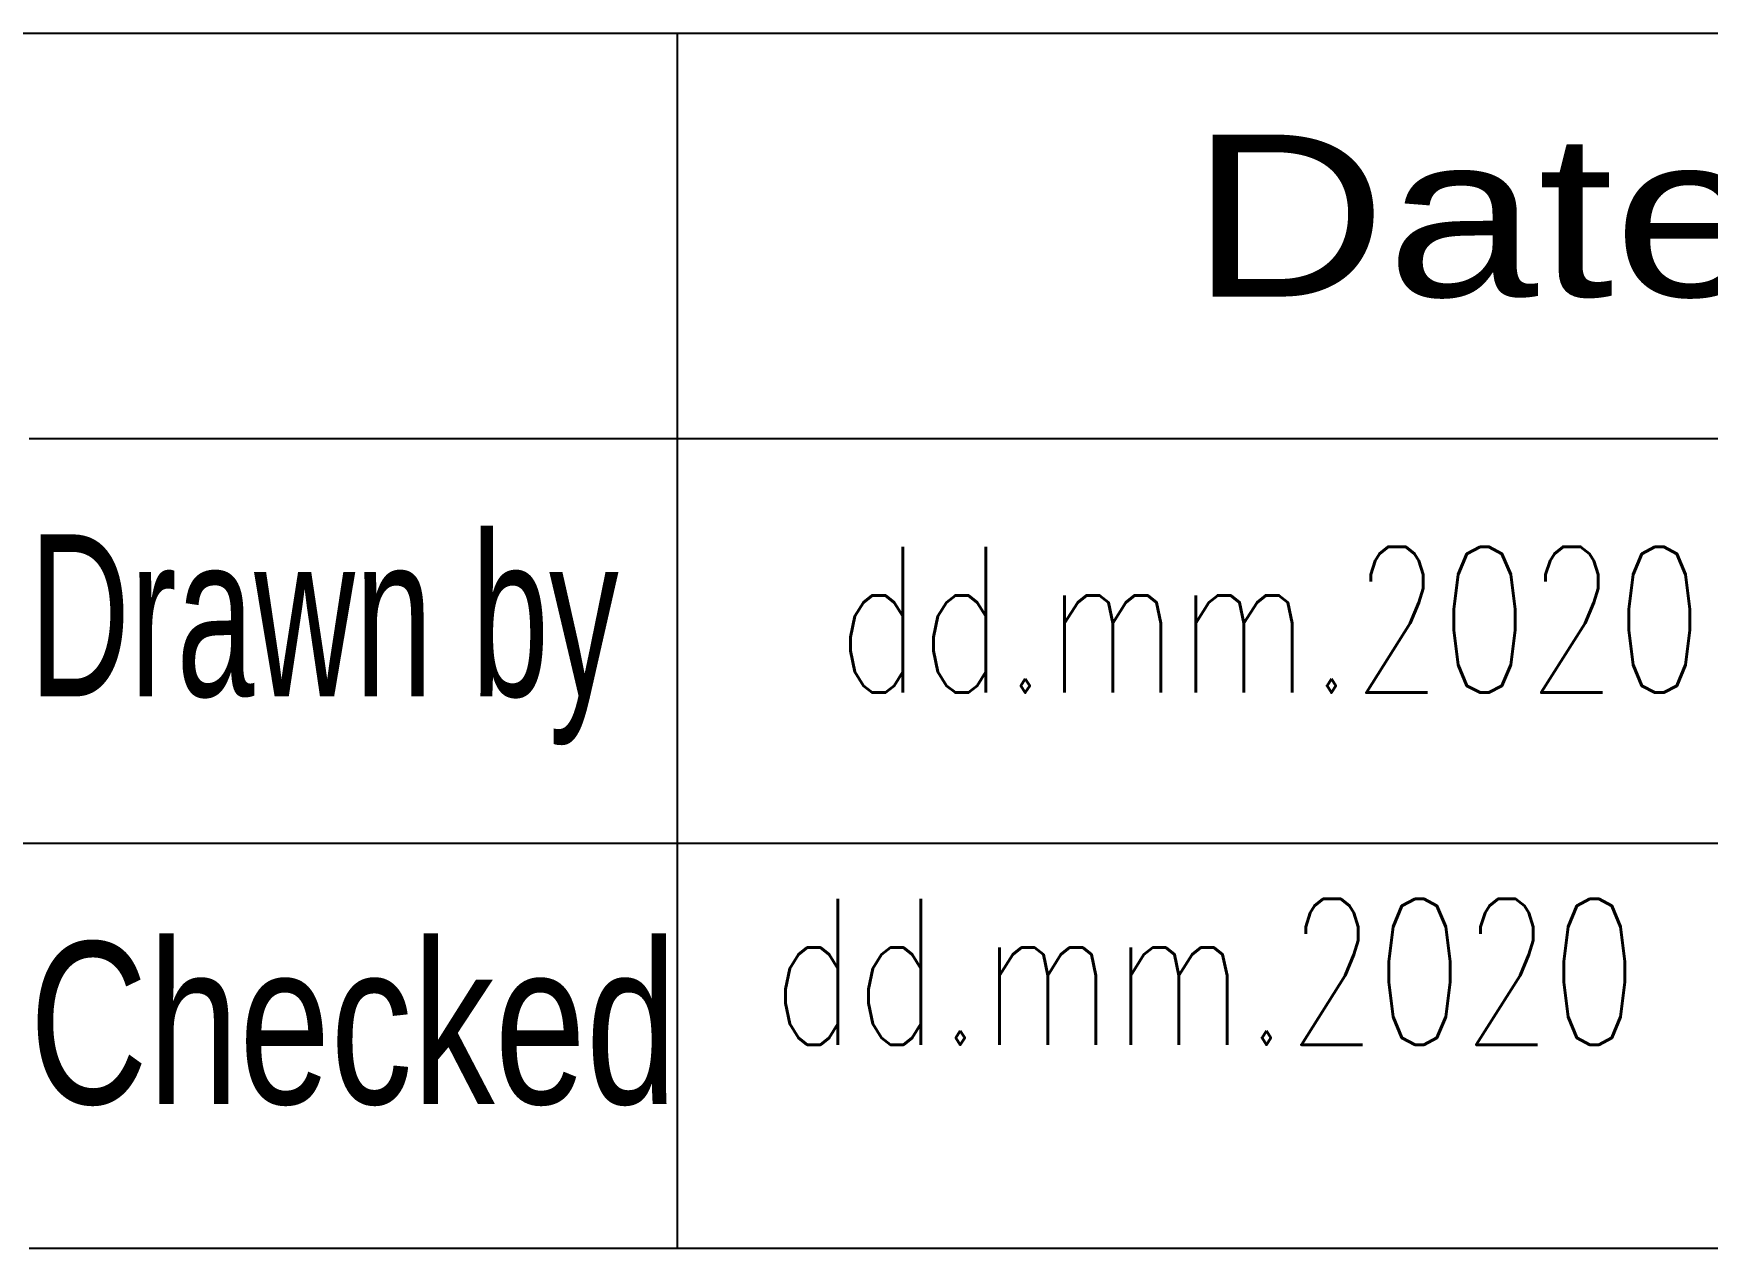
# Model space of a CAD drawing. Header units: millimetres. Extents: x -64 to 12559, y -1885 to 462.
# Drawn here: x 467.05 to 487.72, y -1850 to -1835 of the extents above; entities that cross this region are included whole.
import ezdxf
from ezdxf.enums import TextEntityAlignment as Align

# ---------------------------------------------------------------- set-up
doc = ezdxf.new("R2010")
doc.units = ezdxf.units.MM
doc.header["$LTSCALE"] = 2
doc.layers.add('FRAME51', color=7, linetype='Continuous')
doc.styles.add('Arial', font='arial.ttf')
doc.styles.add('S07', font='simplex.shx', dxfattribs={"width": 0.7})

# ---------------------------------------------------------------- blocks, each defined once
blk = doc.blocks.new('SCHRFELD_WALTER_HEADER_EN')
at = {"layer": 'FRAME51'}
for p, q in [((-70, 45), (-178, 45)), ((-117, 40), (-80, 40))]:
    blk.add_line(p, q, dxfattribs=at)
at = {"layer": 'FRAME51', "color": 7, "linetype": 'Continuous'}
for p, q in [((-109, 45), (-109, 30)), ((-70, 35), (-120, 35)), ((-70, 30), (-117, 30))]:
    blk.add_line(p, q, dxfattribs=at)
at = {"layer": 'FRAME51', "color": 5, "linetype": 'Continuous', "style": 'Arial'}
for s, width, p, p2 in [('Date', 1.20239, (-102.664, 41.752), (-95.568, 41.752)), ('Drawn by', 0.616816, (-117, 36.817), (-109.721, 36.817)), ('Checked', 0.725473, (-117, 31.785), (-109, 31.785))]:
    blk.add_text(s, height=2, dxfattribs=dict(at, width=width)).set_placement(p, p2, align=Align.FIT)
at = {"layer": 'FRAME51', "color": 4, "style": 'Arial'}
for tag, height, p in [('MASSTAB', 3, (-45.161, 61.668)), ('GEWICHT', 2.5, (-8.744, 62.139)), ('TECHD', 2, (-32, 23.231))]:
    blk.add_attdef(tag, text='', height=height, dxfattribs=at).set_placement(p, align=Align.CENTER)
for tag, p in [('SCHNEIDST', (-48.224, 55.952)), ('TRAEGERMAT', (-48.082, 48.811)), ('SURFACE', (-48.271, 42.146))]:
    blk.add_attdef(tag, p, '', height=2.5, dxfattribs=at)
at = {"layer": 'FRAME51', "flags": 1}
for tag, p in [('POS_APPROVAL', (-180, 55.4)), ('POS_CUTDATA', (-180, 0))]:
    blk.add_attdef(tag, p, '', height=1, dxfattribs=at)
at = {"layer": 'FRAME51', "style": 'Arial', "width": 0.7}
for tag, p in [('L_AE_NUMMER_4', (-157.75, 42.5)), ('L_AE_VERSION_4', (-174.75, 40)), ('L_AE_DATUM_4', (-136, 40)), ('L_AE_NAME_4', (-123.5, 40)), ('L_AE_TEXT_4', (-157.75, 37.5)), ('L_AE_NUMMER_3', (-157.75, 32.5)), ('L_AE_VERSION_3', (-174.75, 30)), ('L_AE_DATUM_3', (-136, 30)), ('L_AE_NAME_3', (-123.5, 30)), ('L_AE_TEXT_3', (-157.75, 27.5)), ('L_AE_NUMMER_2', (-157.75, 22.5)), ('L_AE_VERSION_2', (-174.75, 20)), ('L_AE_DATUM_2', (-136, 20)), ('L_AE_NAME_2', (-123.5, 20)), ('L_AE_TEXT_2', (-157.75, 17.5)), ('L_AE_NUMMER_1', (-157.75, 12.5)), ('L_AE_VERSION_1', (-174.75, 10)), ('L_AE_DATUM_1', (-136, 10)), ('L_AE_NAME_1', (-123.5, 10)), ('L_AE_TEXT_1', (-157.75, 7.5))]:
    blk.add_attdef(tag, text='', height=1.8, dxfattribs=at).set_placement(p, align=Align.MIDDLE)
at = {"layer": 'FRAME51', "style": 'S07', "width": 0.7}
for tag, p in [('DWG_ERST_DATUM', (-101.676, 36.863)), ('DWG_ERST_INIT', (-80.069, 36.944)), ('AT18', (-80.507, 32.678)), ('AT17', (-102.479, 32.515))]:
    blk.add_attdef(tag, text='', height=1.8, dxfattribs=at).set_placement(p, align=Align.CENTER)
at = {"layer": 'FRAME51', "color": 4, "style": 'Arial'}
for tag, width, p in [('!ALT_WZG_BEZ4', 0.7, (-32, 30.572)), ('MAT_BEZ', 0.7, (-38, 10.438)), ('MAT_BEZ', 0.7, (-38, 10.438)), ('DOKTYPE', 0.8, (-6.818, 10.438))]:
    blk.add_attdef(tag, text='', height=4.5, dxfattribs=dict(at, width=width)).set_placement(p, align=Align.CENTER)
at = {"layer": 'FRAME51', "style": 'Arial'}
for tag, p in [('!ADR1', (-113.618, 12.906)), ('!ADR2', (-113.618, 10.406)), ('!ADR3', (-113.618, 7.906))]:
    blk.add_attdef(tag, p, '', height=1.3, dxfattribs=at)
blk.add_attdef('KUNNR', text='', height=2, dxfattribs=at).set_placement((-98.356, 1.525), align=Align.CENTER)
at = {"layer": 'FRAME51', "color": 4, "style": 'Arial', "width": 0.8}
for tag, p in [('MATNR', (-54.245, 1.586)), ('DTYP_DESC', (-35.993, 1.448))]:
    blk.add_attdef(tag, p, '', height=2, dxfattribs=at)

msp = doc.modelspace()

# ---------------------------------------------------------------- block references
at = {"layer": 'FRAME51'}
ref = msp.add_blockref('SCHRFELD_WALTER_HEADER_EN', (584, -1880), dxfattribs=at)
ref.add_attrib('AT17', 'dd.mm.2020', dxfattribs={"height": 1.8, "style": 'S07', "width": 0.7}).set_placement((481.521, -1847.4847), align=Align.CENTER)
ref.add_attrib('DWG_ERST_DATUM', 'dd.mm.2020', dxfattribs={"height": 1.8, "style": 'S07', "width": 0.7}).set_placement((482.3238, -1843.1373), align=Align.CENTER)

doc.saveas('drawing.dxf')
